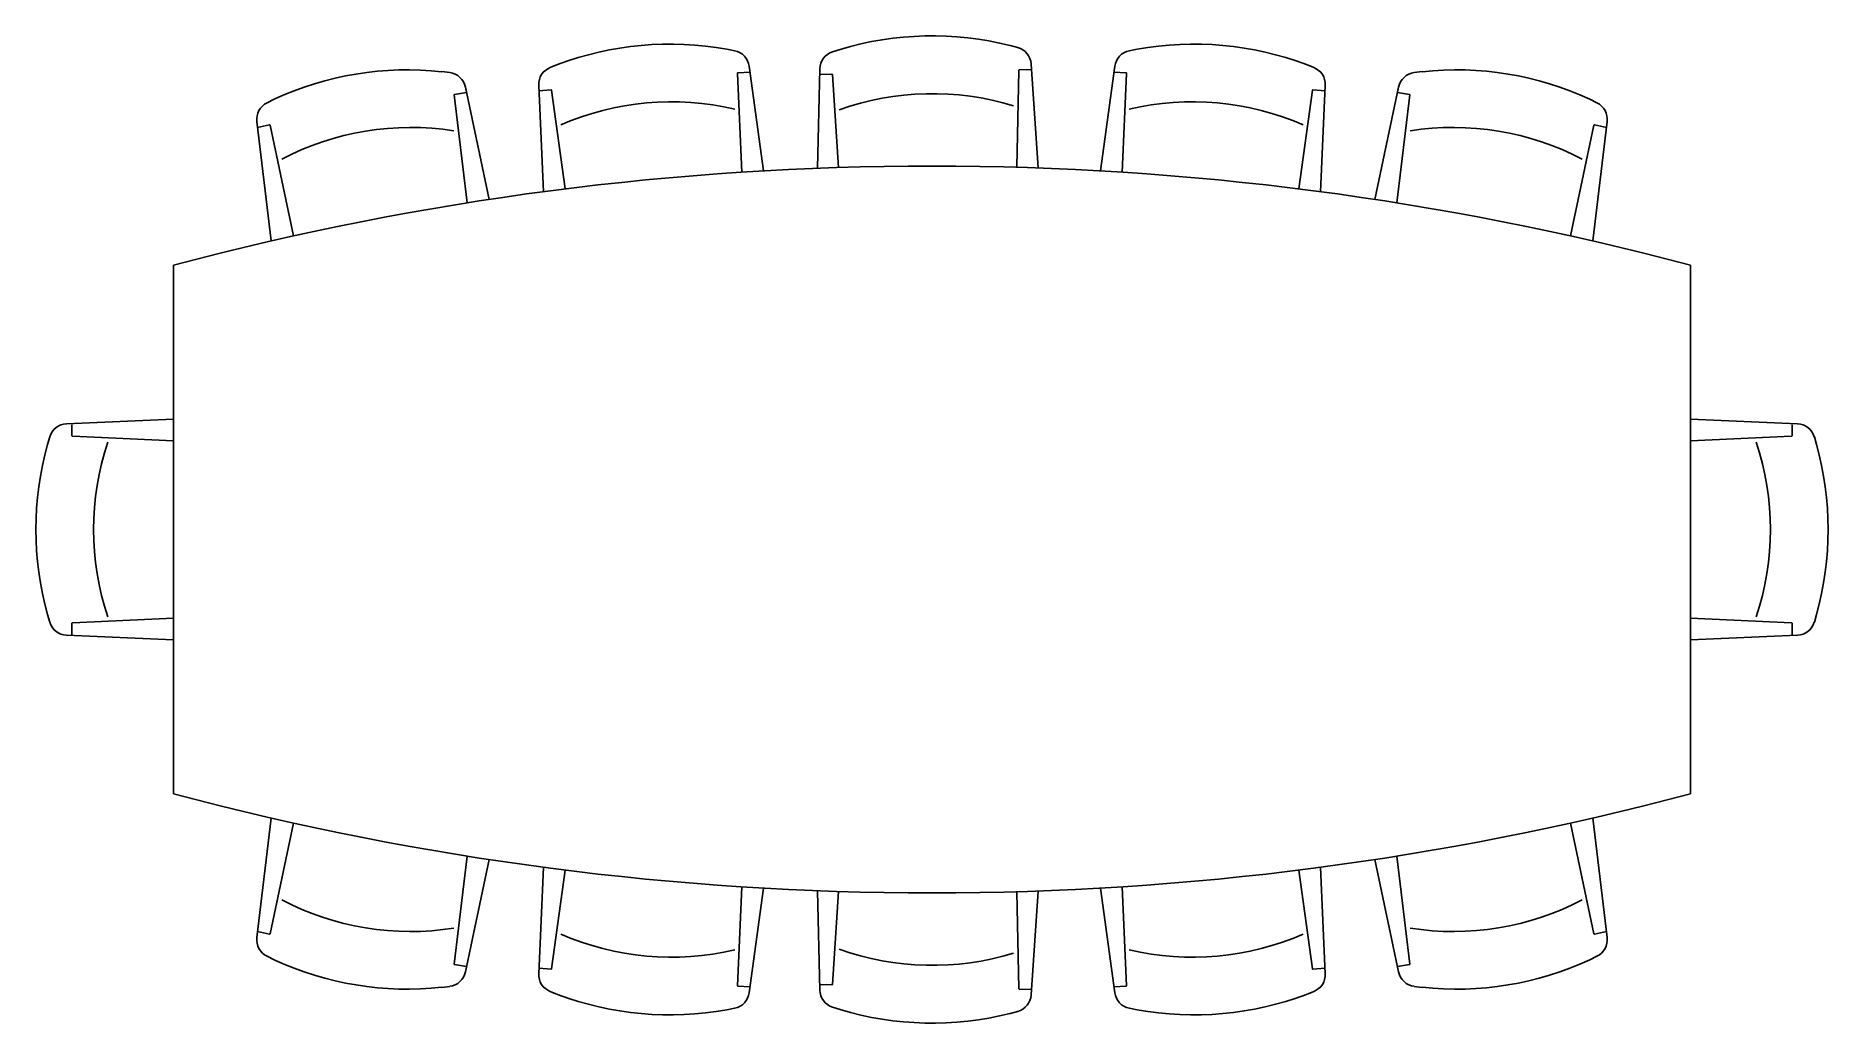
# Model space of a CAD drawing. Extents: x -871.62 to -867.48, y 1820.77 to 1823.05.
import ezdxf

# ---------------------------------------------------------------- set-up
doc = ezdxf.new("R2010")
doc.units = 0
doc.header["$LTSCALE"] = 0.75
doc.layers.get('0').update_dxf_attribs({"linetype": 'CONTINUOUS'})

msp = doc.modelspace()

# ---------------------------------------------------------------- linework, layer by layer
at = {"color": 0}
for p, q in [((-870.0231, 1823.0167), (-870.0054, 1823.0132)), ((-869.7625, 1823.0162), (-869.7797, 1823.0107)), ((-869.3704, 1823.0251), (-869.353, 1823.0204)), ((-869.0779, 1823.0167), (-869.0956, 1823.0132)), ((-870.4137, 1822.9814), (-870.4305, 1822.9747)), ((-869.9717, 1822.9774), (-869.9391, 1822.7363)), ((-869.3218, 1822.9824), (-869.3058, 1822.743)), ((-869.1293, 1822.9774), (-869.1619, 1822.7363)), ((-868.6873, 1822.9814), (-868.6705, 1822.9747)), ((-870.6801, 1822.965), (-870.6622, 1822.9627)), ((-870.4572, 1822.9334), (-870.4459, 1822.6882)), ((-869.999, 1822.9611), (-869.9886, 1822.7333)), ((-869.9981, 1822.9622), (-869.9698, 1822.9636)), ((-869.8092, 1822.9713), (-869.8141, 1822.7423)), ((-869.7812, 1822.9593), (-869.8094, 1822.9586)), ((-869.7802, 1822.9583), (-869.7658, 1822.744)), ((-869.3502, 1822.968), (-869.3551, 1822.7446)), ((-869.3492, 1822.9691), (-869.321, 1822.9697)), ((-869.1029, 1822.9622), (-869.1311, 1822.9636)), ((-869.1019, 1822.9611), (-869.1124, 1822.7333)), ((-868.6438, 1822.9334), (-868.6551, 1822.6882)), ((-868.4209, 1822.965), (-868.4388, 1822.9627)), ((-871.0671, 1822.9012), (-871.0834, 1822.8934)), ((-870.6521, 1822.9113), (-870.6224, 1822.6624)), ((-870.6512, 1822.9124), (-870.6234, 1822.917)), ((-870.626, 1822.9294), (-870.5714, 1822.6703)), ((-870.4285, 1822.9233), (-870.4566, 1822.9208)), ((-870.4274, 1822.9224), (-870.3965, 1822.6946)), ((-868.6736, 1822.9224), (-868.7045, 1822.6946)), ((-868.6725, 1822.9233), (-868.6444, 1822.9208)), ((-868.475, 1822.9294), (-868.5296, 1822.6703)), ((-868.4489, 1822.9113), (-868.4786, 1822.6624)), ((-868.4498, 1822.9124), (-868.4776, 1822.917)), ((-868.0339, 1822.9012), (-868.0176, 1822.8934)), ((-871.107, 1822.8502), (-871.074, 1822.5745)), ((-867.994, 1822.8502), (-868.0269, 1822.5745)), ((-871.0777, 1822.8422), (-871.1053, 1822.8365)), ((-871.0764, 1822.8414), (-871.0227, 1822.5861)), ((-868.0245, 1822.8414), (-868.0783, 1822.5861)), ((-868.0233, 1822.8422), (-867.9956, 1822.8365)), ((-871.2989, 1821.2996), (-871.2989, 1822.5188)), ((-867.8021, 1821.2996), (-867.8021, 1822.5188)), ((-871.5458, 1822.1529), (-871.2989, 1822.1639)), ((-871.5331, 1822.1253), (-871.5331, 1822.1506)), ((-867.5552, 1822.1529), (-867.8021, 1822.1639)), ((-867.5679, 1822.1253), (-867.5679, 1822.1506)), ((-871.5896, 1822.1053), (-871.5845, 1822.1226)), ((-871.5321, 1822.1242), (-871.2989, 1822.1139)), ((-867.5689, 1822.1242), (-867.8021, 1822.1139)), ((-867.5113, 1822.1053), (-867.5164, 1822.1226)), ((-871.5896, 1821.7131), (-871.5845, 1821.6958)), ((-871.5331, 1821.6931), (-871.5331, 1821.6638)), ((-871.5321, 1821.6942), (-871.2989, 1821.7045)), ((-867.5689, 1821.6942), (-867.8021, 1821.7045)), ((-867.5679, 1821.6931), (-867.5679, 1821.6638)), ((-867.5113, 1821.7131), (-867.5164, 1821.6958)), ((-871.5458, 1821.6655), (-871.2989, 1821.6545)), ((-867.5552, 1821.6655), (-867.8021, 1821.6545)), ((-871.107, 1820.9682), (-871.074, 1821.2439)), ((-867.994, 1820.9682), (-868.0269, 1821.2439)), ((-871.0764, 1820.977), (-871.0227, 1821.2323)), ((-868.0245, 1820.977), (-868.0783, 1821.2323)), ((-870.6521, 1820.9071), (-870.6224, 1821.156)), ((-868.4489, 1820.9071), (-868.4786, 1821.156)), ((-870.626, 1820.8889), (-870.5714, 1821.148)), ((-870.4572, 1820.8849), (-870.4459, 1821.1302)), ((-870.4274, 1820.896), (-870.3965, 1821.1238)), ((-868.6736, 1820.896), (-868.7045, 1821.1238)), ((-868.6438, 1820.8849), (-868.6551, 1821.1302)), ((-868.475, 1820.8889), (-868.5296, 1821.148)), ((-869.999, 1820.8572), (-869.9886, 1821.0851)), ((-869.9717, 1820.841), (-869.9391, 1821.0821)), ((-869.8092, 1820.847), (-869.8141, 1821.0761)), ((-869.7802, 1820.8601), (-869.7658, 1821.0744)), ((-869.3502, 1820.8503), (-869.3551, 1821.0738)), ((-869.3218, 1820.836), (-869.3058, 1821.0754)), ((-869.1293, 1820.841), (-869.1619, 1821.0821)), ((-869.1019, 1820.8572), (-869.1124, 1821.0851)), ((-871.0777, 1820.9762), (-871.1053, 1820.9819)), ((-868.0233, 1820.9762), (-867.9956, 1820.9819)), ((-871.0671, 1820.9172), (-871.0834, 1820.925)), ((-868.0339, 1820.9172), (-868.0176, 1820.925)), ((-870.6512, 1820.9059), (-870.6234, 1820.9014)), ((-870.4285, 1820.8951), (-870.4566, 1820.8976)), ((-868.6725, 1820.8951), (-868.6444, 1820.8976)), ((-868.4498, 1820.9059), (-868.4776, 1820.9014)), ((-870.6801, 1820.8534), (-870.6622, 1820.8556)), ((-870.4137, 1820.837), (-870.4305, 1820.8436)), ((-869.9981, 1820.8561), (-869.9698, 1820.8547)), ((-869.7812, 1820.8591), (-869.8094, 1820.8597)), ((-869.3492, 1820.8493), (-869.321, 1820.8487)), ((-869.1029, 1820.8561), (-869.1311, 1820.8547)), ((-868.6873, 1820.837), (-868.6705, 1820.8436)), ((-868.4209, 1820.8534), (-868.4388, 1820.8556)), ((-870.0231, 1820.8017), (-870.0054, 1820.8052)), ((-869.7625, 1820.8021), (-869.7797, 1820.8076)), ((-869.3704, 1820.7933), (-869.353, 1820.798)), ((-869.0779, 1820.8017), (-869.0956, 1820.8052))]:
    msp.add_line(p, q, dxfattribs=at)
for centre, radius, start, end in [((-870.1548, 1822.296), 0.7326, 79.6441, 110.6945), ((-869.5505, 1822.315), 0.7326, 75.7738, 106.8242), ((-869.3641, 1822.9796), 0.0423, 3.8394, 74.8791), ((-868.9462, 1822.296), 0.7326, 69.3055, 100.3559), ((-870.4149, 1822.9354), 0.0423, 111.5893, 182.6289), ((-870.0137, 1822.9717), 0.0423, 7.7097, 78.7494), ((-869.7668, 1822.9704), 0.0423, 107.7189, 178.7586), ((-869.0873, 1822.9717), 0.0423, 101.2506, 172.2903), ((-868.6861, 1822.9354), 0.0423, 357.3711, 68.4107), ((-870.7589, 1822.2366), 0.7326, 83.8294, 114.8798), ((-870.6674, 1822.9207), 0.0423, 11.895, 82.9346), ((-869.998, 1822.9612), 0.00106, 95.1693, 182.6289), ((-869.7812, 1822.9582), 0.00106, 3.8394, 91.299), ((-869.3492, 1822.968), 0.00106, 91.299, 178.7586), ((-869.103, 1822.9612), 0.00106, 357.3711, 84.8307), ((-868.4335, 1822.9207), 0.0423, 97.0654, 168.105), ((-868.3421, 1822.2366), 0.7326, 65.1202, 96.1706), ((-871.065, 1822.8552), 0.0423, 115.7745, 186.8142), ((-870.6511, 1822.9114), 0.00106, 99.3546, 186.8142), ((-870.4284, 1822.9222), 0.00106, 7.7097, 95.1693), ((-870.1513, 1822.2587), 0.6368, 76.7506, 113.5881), ((-869.5498, 1822.2775), 0.6368, 72.8803, 109.7178), ((-868.9497, 1822.2587), 0.6368, 66.4119, 103.2494), ((-868.6726, 1822.9222), 0.00106, 84.8307, 172.2903), ((-868.4499, 1822.9114), 0.00106, 353.1858, 80.6454), ((-868.036, 1822.8552), 0.0423, 353.1858, 64.2255), ((-871.0775, 1822.8412), 0.00106, 11.895, 99.3546), ((-870.7529, 1822.1996), 0.6368, 80.9358, 117.7733), ((-868.3481, 1822.1996), 0.6368, 62.2267, 99.0642), ((-868.0235, 1822.8412), 0.00106, 80.6454, 168.105), ((-869.5505, 1815.9478), 6.7996, 75.10016, 104.89984), ((-871.5439, 1822.1106), 0.0423, 92.5404, 163.5801), ((-867.5571, 1822.1106), 0.0423, 16.4199, 87.4596), ((-871.5321, 1822.1253), 0.00106, 180, 267.4596), ((-870.8463, 1821.9091), 0.6368, 161.5812, 198.4188), ((-868.2547, 1821.9091), 0.6368, 341.5812, 18.4188), ((-867.5689, 1822.1253), 0.00106, 272.5404, 360), ((-870.8837, 1821.9092), 0.7326, 164.4748, 195.5252), ((-868.2173, 1821.9092), 0.7326, 344.4748, 15.5252), ((-871.5439, 1821.7078), 0.0423, 196.4199, 267.4596), ((-871.5321, 1821.6931), 0.00106, 92.5404, 180), ((-867.5689, 1821.6931), 0.00106, 0, 87.4596), ((-867.5571, 1821.7078), 0.0423, 272.5404, 343.5801), ((-869.5505, 1827.8706), 6.7996, 255.10016, 284.89984), ((-870.7529, 1821.6188), 0.6368, 242.2267, 279.0642), ((-868.3481, 1821.6188), 0.6368, 260.9358, 297.7733), ((-871.065, 1820.9631), 0.0423, 173.1858, 244.2255), ((-871.0775, 1820.9772), 0.00106, 260.6454, 348.105), ((-870.1513, 1821.5596), 0.6368, 246.4119, 283.2494), ((-868.9497, 1821.5596), 0.6368, 256.7506, 293.5881), ((-868.0235, 1820.9772), 0.00106, 191.895, 279.3546), ((-868.036, 1820.9631), 0.0423, 295.7745, 6.8142), ((-870.7589, 1821.5818), 0.7326, 245.1202, 276.1706), ((-869.5498, 1821.5409), 0.6368, 250.2822, 287.1197), ((-868.3421, 1821.5818), 0.7326, 263.8294, 294.8798), ((-870.6674, 1820.8977), 0.0423, 277.0654, 348.105), ((-870.6511, 1820.907), 0.00106, 173.1858, 260.6454), ((-870.4149, 1820.883), 0.0423, 177.3711, 248.4107), ((-870.4284, 1820.8961), 0.00106, 264.8307, 352.2903), ((-868.6726, 1820.8961), 0.00106, 187.7097, 275.1693), ((-868.6861, 1820.883), 0.0423, 291.5893, 2.6289), ((-868.4335, 1820.8977), 0.0423, 191.895, 262.9346), ((-868.4499, 1820.907), 0.00106, 279.3546, 6.8142), ((-870.1548, 1821.5224), 0.7326, 249.3055, 280.3559), ((-870.0137, 1820.8467), 0.0423, 281.2506, 352.2903), ((-869.998, 1820.8572), 0.00106, 177.3711, 264.8307), ((-869.7668, 1820.848), 0.0423, 181.2414, 252.2811), ((-869.7812, 1820.8602), 0.00106, 268.701, 356.1606), ((-869.3641, 1820.8388), 0.0423, 285.1209, 356.1606), ((-869.3492, 1820.8504), 0.00106, 181.2414, 268.701), ((-869.0873, 1820.8467), 0.0423, 187.7097, 258.7494), ((-869.103, 1820.8572), 0.00106, 275.1693, 2.6289), ((-868.9462, 1821.5224), 0.7326, 259.6441, 290.6945), ((-869.5505, 1821.5034), 0.7326, 253.1758, 284.2262)]:
    msp.add_arc(centre, radius, start, end, dxfattribs=at)

doc.saveas('drawing.dxf')
